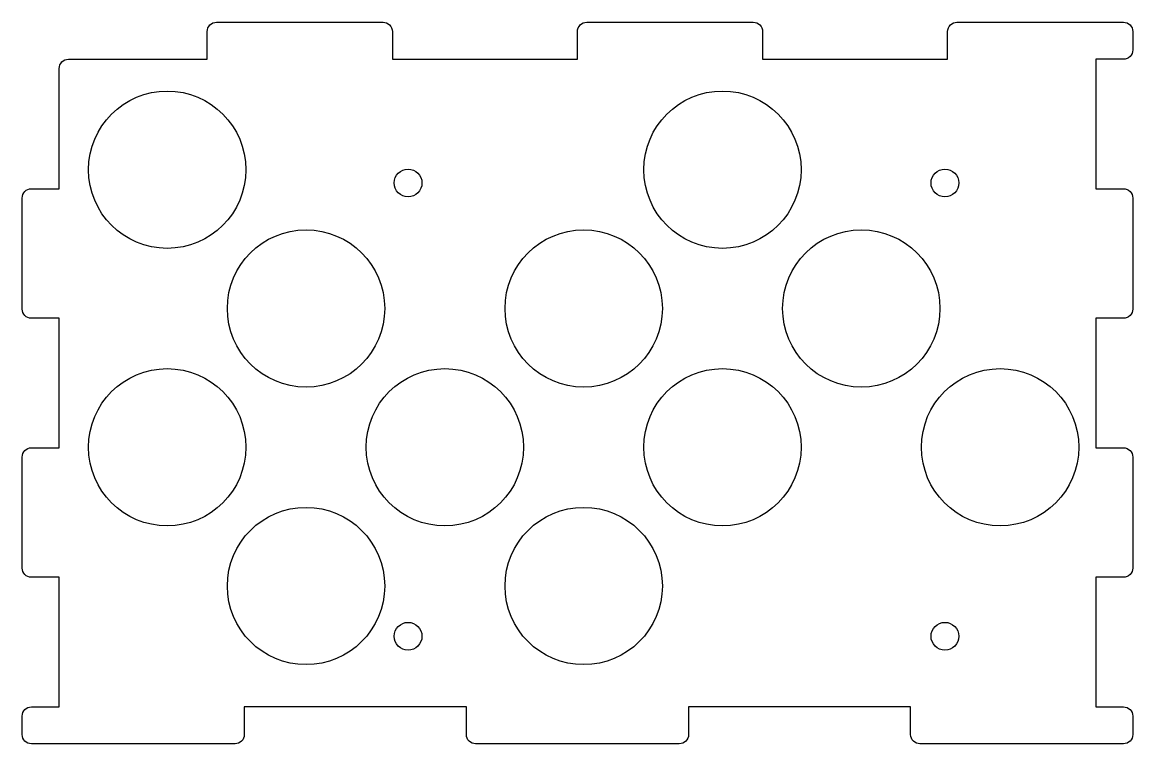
# Model space of a CAD drawing. Header units: millimetres. Extents: x 33 to 153, y -34 to 44.
import ezdxf

# ---------------------------------------------------------------- set-up
doc = ezdxf.new("R2010")
doc.units = ezdxf.units.MM
doc.layers.get('0').update_dxf_attribs({"linetype": 'CONTINUOUS'})

msp = doc.modelspace()

# ---------------------------------------------------------------- linework, layer by layer
msp.add_lwpolyline([(52.88, 42.67, -0.414214), (53.88, 43.67), (71.88, 43.67, -0.414214), (72.88, 42.67), (72.88, 39.67), (92.88, 39.67), (92.88, 42.67, -0.414214), (93.88, 43.67), (111.88, 43.67, -0.414214), (112.88, 42.67), (112.88, 39.67), (132.88, 39.67), (132.88, 42.67, -0.414214), (133.88, 43.67), (151.88, 43.67, -0.414214), (152.88, 42.67), (152.88, 40.67, -0.414214), (151.88, 39.67), (148.88, 39.67), (148.88, 25.67), (151.88, 25.67, -0.414214), (152.88, 24.67), (152.88, 12.67, -0.414214), (151.88, 11.67), (148.88, 11.67), (148.88, -2.33), (151.88, -2.33, -0.414214), (152.88, -3.33), (152.88, -15.33, -0.414214), (151.88, -16.33), (148.88, -16.33), (148.88, -30.33), (151.88, -30.33, -0.414214), (152.88, -31.33), (152.88, -33.33, -0.414214), (151.88, -34.33), (129.88, -34.33, -0.414214), (128.88, -33.33), (128.88, -30.33), (104.88, -30.33), (104.88, -33.33, -0.414214), (103.88, -34.33), (81.88, -34.33, -0.414214), (80.88, -33.33), (80.88, -30.33), (56.88, -30.33), (56.88, -33.33, -0.414214), (55.88, -34.33), (33.88, -34.33, -0.414214), (32.88, -33.33), (32.88, -31.33, -0.414214), (33.88, -30.33), (36.88, -30.33), (36.88, -16.33), (33.88, -16.33, -0.414214), (32.88, -15.33), (32.88, -3.33, -0.414214), (33.88, -2.33), (36.88, -2.33), (36.88, 11.67), (33.88, 11.67, -0.414214), (32.88, 12.67), (32.88, 24.67, -0.414214), (33.88, 25.67), (36.88, 25.67), (36.88, 38.67, -0.414214), (37.88, 39.67), (52.88, 39.67)], format="xyb", close=True)
for centre, radius in [((48.55, 27.73), 8.5), ((108.55, 27.73), 8.5), ((74.58, 26.3), 1.5), ((132.58, 26.3), 1.5), ((63.55, 12.73), 8.5), ((93.55, 12.73), 8.5), ((123.55, 12.73), 8.5), ((48.55, -2.27), 8.5), ((78.55, -2.27), 8.5), ((108.55, -2.27), 8.5), ((138.55, -2.27), 8.5), ((63.55, -17.27), 8.5), ((93.55, -17.27), 8.5), ((74.58, -22.7), 1.5), ((132.58, -22.7), 1.5)]:
    msp.add_circle(centre, radius)

doc.saveas('drawing.dxf')
